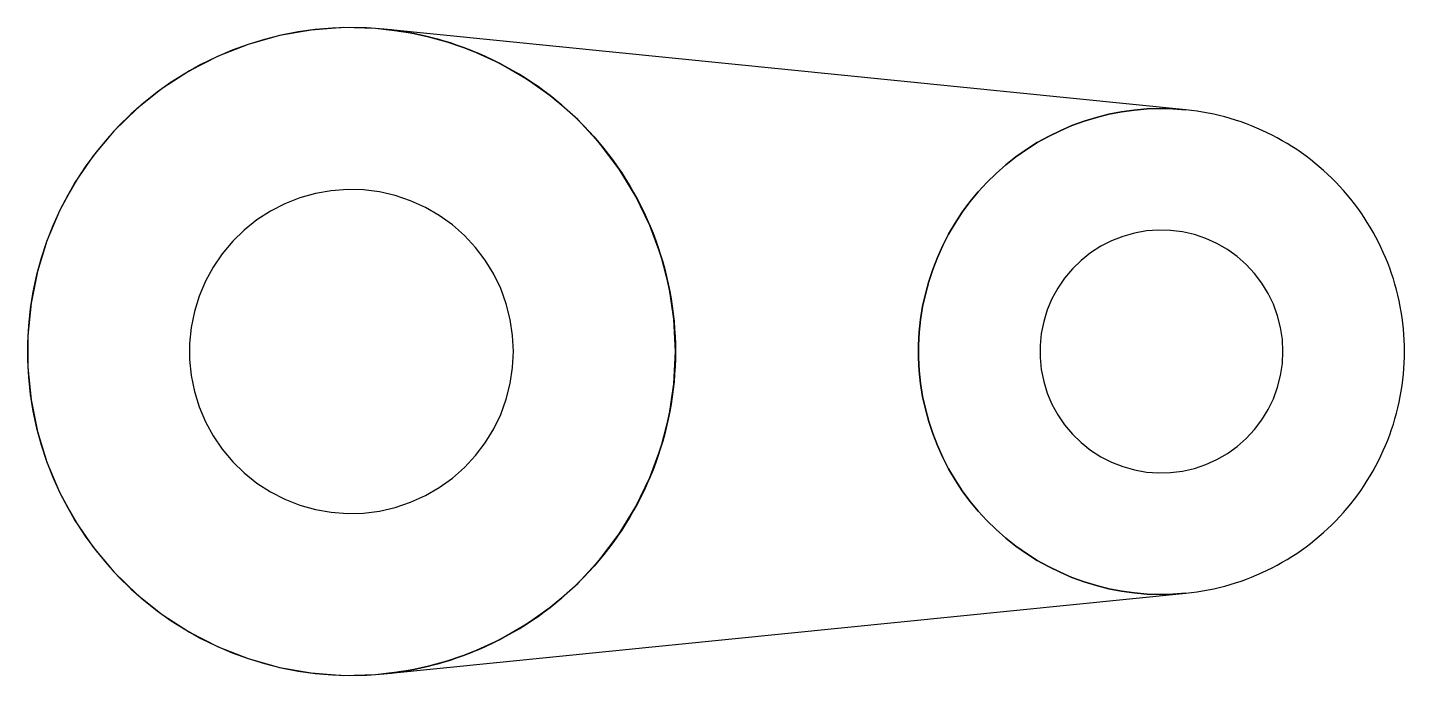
# Model space of a CAD drawing. Extents: x 0 to 2.37, y 0 to 1.45.
# Drawn here: x 0 to 1.417, y 0 to 0.667 of the extents above; entities that cross this region are included whole.
import ezdxf

# ---------------------------------------------------------------- set-up
doc = ezdxf.new("R2010")
doc.units = 0
doc.linetypes.add('HIDDEN', pattern=[9, 6, -3])
doc.layers.add('TOP', color=7, linetype='CONTINUOUS')
doc.layers.add('TOP_HID', color=7, linetype='HIDDEN')

msp = doc.modelspace()

# ---------------------------------------------------------------- linework, layer by layer
at = {"layer": 'TOP'}
for p, q in [((0.324906, 0.666557), (0.291768, 0.664074)), ((0.358126, 0.665729), (0.324906, 0.666557)), ((0.259042, 0.658303), (0.227054, 0.649303)), ((0.291768, 0.664074), (0.259042, 0.658303)), ((0.391099, 0.661597), (0.358126, 0.665729)), ((1.191549, 0.582074), (0.366549, 0.66499)), ((0.366549, 0.66499), (0.374282, 0.664122)), ((0.374282, 0.664122), (0.381992, 0.663073)), ((0.381992, 0.663073), (0.389675, 0.661845)), ((0.389675, 0.661845), (0.397328, 0.660437)), ((0.423496, 0.654202), (0.391099, 0.661597)), ((0.397328, 0.660437), (0.404945, 0.658852)), ((0.404945, 0.658852), (0.412524, 0.657089)), ((0.412524, 0.657089), (0.420059, 0.655149)), ((0.420059, 0.655149), (0.427547, 0.653035)), ((0.454996, 0.643619), (0.423496, 0.654202)), ((0.427547, 0.653035), (0.434984, 0.650746)), ((0.227054, 0.649303), (0.19612, 0.637163)), ((0.434984, 0.650746), (0.442365, 0.648284)), ((0.442365, 0.648284), (0.449687, 0.645651)), ((0.449687, 0.645651), (0.456945, 0.642847)), ((0.485286, 0.629951), (0.454996, 0.643619)), ((0.456945, 0.642847), (0.464136, 0.639875)), ((0.464136, 0.639875), (0.471256, 0.636735)), ((0.19612, 0.637163), (0.166549, 0.622003)), ((0.471256, 0.636735), (0.4783, 0.633431)), ((0.4783, 0.633431), (0.485265, 0.629962)), ((0.485265, 0.629962), (0.492147, 0.626333)), ((0.514065, 0.613336), (0.485286, 0.629951)), ((0.492147, 0.626333), (0.498943, 0.622543)), ((0.166549, 0.622003), (0.138635, 0.603973)), ((0.498943, 0.622543), (0.505649, 0.618596)), ((0.505649, 0.618596), (0.51226, 0.614493)), ((0.51226, 0.614493), (0.518774, 0.610238)), ((0.541046, 0.593938), (0.514065, 0.613336)), ((0.518774, 0.610238), (0.525187, 0.605831)), ((0.138635, 0.603973), (0.112654, 0.583255)), ((0.525187, 0.605831), (0.531495, 0.601276)), ((0.531495, 0.601276), (0.537696, 0.596575)), ((0.537696, 0.596575), (0.543784, 0.591731)), ((0.112654, 0.583255), (0.088865, 0.560052)), ((0.565962, 0.57195), (0.541046, 0.593938)), ((0.543784, 0.591731), (0.549758, 0.586745)), ((0.549758, 0.586745), (0.555614, 0.581622)), ((0.555614, 0.581622), (0.561349, 0.576363)), ((1.12547, 0.579929), (1.138603, 0.581761)), ((1.138603, 0.581761), (1.151815, 0.582893)), ((1.151815, 0.582893), (1.165068, 0.583323)), ((1.165068, 0.583323), (1.178325, 0.58305)), ((1.178325, 0.58305), (1.191549, 0.582074)), ((1.197349, 0.581423), (1.191549, 0.582074)), ((1.203131, 0.580637), (1.197349, 0.581423)), ((0.561349, 0.576363), (0.56696, 0.570972)), ((0.588564, 0.54759), (0.565962, 0.57195)), ((0.56696, 0.570972), (0.572443, 0.565451)), ((1.074458, 0.565748), (1.086911, 0.570304)), ((1.086911, 0.570304), (1.099588, 0.574193)), ((1.099588, 0.574193), (1.112453, 0.577404)), ((1.112453, 0.577404), (1.12547, 0.579929)), ((1.208894, 0.579715), (1.203131, 0.580637)), ((1.214633, 0.57866), (1.208894, 0.579715)), ((1.220346, 0.577471), (1.214633, 0.57866)), ((1.22603, 0.576148), (1.220346, 0.577471)), ((1.231682, 0.574694), (1.22603, 0.576148)), ((1.237298, 0.573108), (1.231682, 0.574694)), ((1.242875, 0.571391), (1.237298, 0.573108)), ((1.248411, 0.569545), (1.242875, 0.571391)), ((1.253903, 0.56757), (1.248411, 0.569545)), ((1.259346, 0.565467), (1.253903, 0.56757)), ((0.088865, 0.560052), (0.067505, 0.534596)), ((0.572443, 0.565451), (0.577796, 0.559804)), ((0.577796, 0.559804), (0.583016, 0.554034)), ((0.583016, 0.554034), (0.588099, 0.548143)), ((1.03879, 0.548217), (1.050364, 0.554689)), ((1.050364, 0.554689), (1.062264, 0.560538)), ((1.062264, 0.560538), (1.074458, 0.565748)), ((1.264739, 0.563238), (1.259346, 0.565467)), ((1.270079, 0.560883), (1.264739, 0.563238)), ((1.275362, 0.558405), (1.270079, 0.560883)), ((1.280586, 0.555804), (1.275362, 0.558405)), ((1.285748, 0.553081), (1.280586, 0.555804)), ((1.290845, 0.550239), (1.285748, 0.553081)), ((0.588099, 0.548143), (0.593044, 0.542135)), ((0.608629, 0.521101), (0.588564, 0.54759)), ((0.593044, 0.542135), (0.597847, 0.536014)), ((1.016753, 0.53348), (1.027576, 0.541141)), ((1.027576, 0.541141), (1.03879, 0.548217)), ((1.295874, 0.547279), (1.290845, 0.550239)), ((1.300833, 0.544202), (1.295874, 0.547279)), ((1.305718, 0.54101), (1.300833, 0.544202)), ((1.310528, 0.537705), (1.305718, 0.54101)), ((0.067505, 0.534596), (0.048786, 0.507139)), ((0.597847, 0.536014), (0.602506, 0.529782)), ((0.602506, 0.529782), (0.607018, 0.523443)), ((0.9964, 0.516492), (1.006351, 0.525256)), ((1.006351, 0.525256), (1.016753, 0.53348)), ((1.315259, 0.534289), (1.310528, 0.537705)), ((1.319909, 0.530763), (1.315259, 0.534289)), ((1.324476, 0.52713), (1.319909, 0.530763)), ((1.328956, 0.523391), (1.324476, 0.52713)), ((0.607018, 0.523443), (0.611381, 0.517)), ((0.625957, 0.492745), (0.608629, 0.521101)), ((0.611381, 0.517), (0.615592, 0.510457)), ((0.615592, 0.510457), (0.61965, 0.503818)), ((0.986928, 0.507213), (0.9964, 0.516492)), ((1.333348, 0.519548), (1.328956, 0.523391)), ((1.337649, 0.515604), (1.333348, 0.519548)), ((1.341857, 0.511561), (1.337649, 0.515604)), ((1.34597, 0.50742), (1.341857, 0.511561)), ((0.048786, 0.507139), (0.032893, 0.477955)), ((0.296129, 0.495815), (0.280135, 0.491315)), ((0.312492, 0.498701), (0.296129, 0.495815)), ((0.329061, 0.499942), (0.312492, 0.498701)), ((0.345671, 0.499528), (0.329061, 0.499942)), ((0.362157, 0.497462), (0.345671, 0.499528)), ((0.378356, 0.493765), (0.362157, 0.497462)), ((0.61965, 0.503818), (0.623551, 0.497086)), ((0.623551, 0.497086), (0.627294, 0.490264)), ((0.969525, 0.487214), (0.977961, 0.497445)), ((0.977961, 0.497445), (0.986928, 0.507213)), ((1.349984, 0.503185), (1.34597, 0.50742)), ((1.353899, 0.498857), (1.349984, 0.503185)), ((1.357712, 0.494439), (1.353899, 0.498857)), ((0.264668, 0.485245), (0.249883, 0.477665)), ((0.280135, 0.491315), (0.264668, 0.485245)), ((0.394106, 0.488473), (0.378356, 0.493765)), ((0.409251, 0.481639), (0.394106, 0.488473)), ((0.42364, 0.473332), (0.409251, 0.481639)), ((0.640375, 0.462806), (0.625957, 0.492745)), ((0.627294, 0.490264), (0.630877, 0.483358)), ((0.630877, 0.483358), (0.634298, 0.476369)), ((0.961642, 0.476551), (0.969525, 0.487214)), ((1.36142, 0.489933), (1.357712, 0.494439)), ((1.365022, 0.485342), (1.36142, 0.489933)), ((1.368517, 0.480668), (1.365022, 0.485342)), ((0.032893, 0.477955), (0.019985, 0.447334)), ((0.235925, 0.46865), (0.222935, 0.458291)), ((0.249883, 0.477665), (0.235925, 0.46865)), ((0.437131, 0.463633), (0.42364, 0.473332)), ((0.634298, 0.476369), (0.637555, 0.469302)), ((0.637555, 0.469302), (0.640646, 0.462162)), ((0.954337, 0.465485), (0.961642, 0.476551)), ((1.371901, 0.475914), (1.368517, 0.480668)), ((1.375173, 0.471082), (1.371901, 0.475914)), ((1.378331, 0.466175), (1.375173, 0.471082)), ((0.222935, 0.458291), (0.211041, 0.44669)), ((0.449589, 0.452639), (0.437131, 0.463633)), ((0.65174, 0.431579), (0.640375, 0.462806)), ((0.640646, 0.462162), (0.643569, 0.454951)), ((0.643569, 0.454951), (0.646323, 0.447674)), ((0.941535, 0.44227), (0.947628, 0.454048)), ((0.947628, 0.454048), (0.954337, 0.465485)), ((1.138734, 0.455193), (1.126739, 0.451818)), ((1.151006, 0.457357), (1.138734, 0.455193)), ((1.163433, 0.458289), (1.151006, 0.457357)), ((1.175891, 0.457978), (1.163433, 0.458289)), ((1.188255, 0.456428), (1.175891, 0.457978)), ((1.200404, 0.453656), (1.188255, 0.456428)), ((1.212217, 0.449687), (1.200404, 0.453656)), ((1.381374, 0.461195), (1.378331, 0.466175)), ((1.384301, 0.456146), (1.381374, 0.461195)), ((1.387108, 0.45103), (1.384301, 0.456146)), ((0.019985, 0.447334), (0.01019, 0.41558)), ((0.211041, 0.44669), (0.200361, 0.433962)), ((0.46089, 0.440459), (0.449589, 0.452639)), ((0.470923, 0.427214), (0.46089, 0.440459)), ((0.646323, 0.447674), (0.648907, 0.440334)), ((0.648907, 0.440334), (0.651319, 0.432936)), ((0.936075, 0.430186), (0.941535, 0.44227)), ((1.104049, 0.441581), (1.093581, 0.43482)), ((1.115139, 0.447266), (1.104049, 0.441581)), ((1.126739, 0.451818), (1.115139, 0.447266)), ((1.223576, 0.444561), (1.212217, 0.449687)), ((1.234368, 0.438331), (1.223576, 0.444561)), ((1.389795, 0.44585), (1.387108, 0.45103)), ((1.392361, 0.440609), (1.389795, 0.44585)), ((1.394803, 0.435309), (1.392361, 0.440609)), ((0.200361, 0.433962), (0.191001, 0.420233)), ((0.479586, 0.413036), (0.470923, 0.427214)), ((0.651319, 0.432936), (0.653557, 0.425484)), ((0.65994, 0.399376), (0.65174, 0.431579)), ((0.653557, 0.425484), (0.655621, 0.417982)), ((0.931264, 0.41783), (0.936075, 0.430186)), ((1.083839, 0.42705), (1.074918, 0.418349)), ((1.093581, 0.43482), (1.083839, 0.42705)), ((1.244486, 0.431056), (1.234368, 0.438331)), ((1.253829, 0.422811), (1.244486, 0.431056)), ((1.397122, 0.429953), (1.394803, 0.435309)), ((1.399314, 0.424545), (1.397122, 0.429953)), ((0.01019, 0.41558), (0.003606, 0.383008)), ((0.191001, 0.420233), (0.183055, 0.405641)), ((0.486795, 0.398067), (0.479586, 0.413036)), ((0.655621, 0.417982), (0.657509, 0.410434)), ((0.927114, 0.405236), (0.931264, 0.41783)), ((1.074918, 0.418349), (1.066908, 0.408803)), ((1.262305, 0.413676), (1.253829, 0.422811)), ((1.269829, 0.403742), (1.262305, 0.413676)), ((1.40138, 0.419087), (1.399314, 0.424545)), ((1.403318, 0.413583), (1.40138, 0.419087)), ((1.405126, 0.408034), (1.403318, 0.413583)), ((0.183055, 0.405641), (0.176601, 0.390331)), ((0.492478, 0.382453), (0.486795, 0.398067)), ((0.657509, 0.410434), (0.65922, 0.402843)), ((0.65922, 0.402843), (0.660754, 0.395215)), ((0.664893, 0.366517), (0.65994, 0.399376)), ((0.923638, 0.39244), (0.927114, 0.405236)), ((1.059888, 0.398507), (1.053928, 0.387563)), ((1.066908, 0.408803), (1.059888, 0.398507)), ((1.276327, 0.393109), (1.269829, 0.403742)), ((1.406805, 0.402445), (1.405126, 0.408034)), ((1.408353, 0.396818), (1.406805, 0.402445)), ((1.409769, 0.391157), (1.408353, 0.396818)), ((0.003606, 0.383008), (0.000297, 0.349943)), ((0.176601, 0.390331), (0.171703, 0.374454)), ((0.660754, 0.395215), (0.662109, 0.387553)), ((0.662109, 0.387553), (0.663285, 0.379862)), ((0.920846, 0.379477), (0.923638, 0.39244)), ((1.053928, 0.387563), (1.049088, 0.37608)), ((1.281734, 0.381882), (1.276327, 0.393109)), ((1.411052, 0.385464), (1.409769, 0.391157)), ((1.412203, 0.379743), (1.411052, 0.385464)), ((0.171703, 0.374454), (0.168411, 0.358168)), ((0.496578, 0.366352), (0.492478, 0.382453)), ((0.663285, 0.379862), (0.664282, 0.372145)), ((0.664282, 0.372145), (0.665097, 0.364407)), ((0.918745, 0.366384), (0.920846, 0.379477)), ((1.049088, 0.37608), (1.045415, 0.364172)), ((1.285996, 0.370172), (1.281734, 0.381882)), ((1.289071, 0.358096), (1.285996, 0.370172)), ((1.413219, 0.373997), (1.412203, 0.379743)), ((1.414101, 0.368228), (1.413219, 0.373997)), ((0.168411, 0.358168), (0.166757, 0.341635)), ((0.499055, 0.349922), (0.496578, 0.366352)), ((0.666549, 0.333327), (0.664893, 0.366517)), ((0.665097, 0.364407), (0.665732, 0.356652)), ((0.665732, 0.356652), (0.666186, 0.348884)), ((0.91734, 0.353199), (0.918745, 0.366384)), ((1.045415, 0.364172), (1.042946, 0.351958)), ((1.290928, 0.345773), (1.289071, 0.358096)), ((1.414849, 0.36244), (1.414101, 0.368228)), ((1.41546, 0.356637), (1.414849, 0.36244)), ((1.415937, 0.350821), (1.41546, 0.356637)), ((0.000297, 0.349943), (0.000297, 0.316712)), ((0.166757, 0.341635), (0.166757, 0.32502)), ((0.499883, 0.333327), (0.499055, 0.349922)), ((0.666186, 0.348884), (0.666459, 0.341108)), ((0.666459, 0.341108), (0.666549, 0.333327)), ((0.916637, 0.339958), (0.91734, 0.353199)), ((1.042946, 0.351958), (1.041705, 0.339558)), ((1.291549, 0.333327), (1.290928, 0.345773)), ((1.416277, 0.344995), (1.415937, 0.350821)), ((1.416481, 0.339163), (1.416277, 0.344995)), ((0.499055, 0.316733), (0.499883, 0.333327)), ((0.664893, 0.300138), (0.666549, 0.333327)), ((0.666549, 0.333327), (0.666459, 0.325547)), ((0.916637, 0.326697), (0.916637, 0.339958)), ((0.91734, 0.313456), (0.916637, 0.326697)), ((1.041705, 0.339558), (1.041705, 0.327097)), ((1.041705, 0.327097), (1.042946, 0.314697)), ((1.290928, 0.320882), (1.291549, 0.333327)), ((1.416277, 0.32166), (1.416481, 0.327492)), ((1.416549, 0.333327), (1.416481, 0.339163)), ((1.416481, 0.327492), (1.416549, 0.333327)), ((0.000297, 0.316712), (0.003606, 0.283647)), ((0.166757, 0.32502), (0.168411, 0.308487)), ((0.496578, 0.300303), (0.499055, 0.316733)), ((0.666186, 0.317771), (0.665732, 0.310003)), ((0.666459, 0.325547), (0.666186, 0.317771)), ((0.918745, 0.300271), (0.91734, 0.313456)), ((1.042946, 0.314697), (1.045415, 0.302483)), ((1.289071, 0.308559), (1.290928, 0.320882)), ((1.41546, 0.310018), (1.415937, 0.315834)), ((1.415937, 0.315834), (1.416277, 0.32166)), ((0.168411, 0.308487), (0.171703, 0.292201)), ((0.492478, 0.284202), (0.496578, 0.300303)), ((0.65994, 0.267279), (0.664893, 0.300138)), ((0.665097, 0.302248), (0.664282, 0.29451)), ((0.665732, 0.310003), (0.665097, 0.302248)), ((0.920846, 0.287178), (0.918745, 0.300271)), ((1.045415, 0.302483), (1.049088, 0.290575)), ((1.285996, 0.296483), (1.289071, 0.308559)), ((1.413219, 0.292658), (1.414101, 0.298427)), ((1.414101, 0.298427), (1.414849, 0.304215)), ((1.414849, 0.304215), (1.41546, 0.310018)), ((0.003606, 0.283647), (0.01019, 0.251075)), ((0.171703, 0.292201), (0.176601, 0.276324)), ((0.486795, 0.268588), (0.492478, 0.284202)), ((0.663285, 0.286793), (0.662109, 0.279102)), ((0.664282, 0.29451), (0.663285, 0.286793)), ((0.923638, 0.274215), (0.920846, 0.287178)), ((1.049088, 0.290575), (1.053928, 0.279092)), ((1.276327, 0.273546), (1.281734, 0.284773)), ((1.281734, 0.284773), (1.285996, 0.296483)), ((1.411052, 0.281191), (1.412203, 0.286912)), ((1.412203, 0.286912), (1.413219, 0.292658)), ((0.176601, 0.276324), (0.183055, 0.261014)), ((0.660754, 0.27144), (0.65922, 0.263812)), ((0.662109, 0.279102), (0.660754, 0.27144)), ((0.927114, 0.261419), (0.923638, 0.274215)), ((1.053928, 0.279092), (1.059888, 0.268148)), ((1.269829, 0.262912), (1.276327, 0.273546)), ((1.406805, 0.26421), (1.408353, 0.269836)), ((1.408353, 0.269836), (1.409769, 0.275498)), ((1.409769, 0.275498), (1.411052, 0.281191)), ((0.183055, 0.261014), (0.191001, 0.246422)), ((0.479586, 0.253618), (0.486795, 0.268588)), ((0.65174, 0.235076), (0.65994, 0.267279)), ((0.657509, 0.256221), (0.655621, 0.248673)), ((0.65922, 0.263812), (0.657509, 0.256221)), ((0.931264, 0.248825), (0.927114, 0.261419)), ((1.059888, 0.268148), (1.066908, 0.257852)), ((1.066908, 0.257852), (1.074918, 0.248306)), ((1.262305, 0.252979), (1.269829, 0.262912)), ((1.403318, 0.253072), (1.405126, 0.258621)), ((1.405126, 0.258621), (1.406805, 0.26421)), ((0.01019, 0.251075), (0.019985, 0.219321)), ((0.191001, 0.246422), (0.200361, 0.232693)), ((0.470923, 0.239441), (0.479586, 0.253618)), ((0.653557, 0.241171), (0.651319, 0.233719)), ((0.655621, 0.248673), (0.653557, 0.241171)), ((0.936075, 0.236469), (0.931264, 0.248825)), ((1.074918, 0.248306), (1.083839, 0.239605)), ((1.244486, 0.235599), (1.253829, 0.243844)), ((1.253829, 0.243844), (1.262305, 0.252979)), ((1.397122, 0.236702), (1.399314, 0.24211)), ((1.399314, 0.24211), (1.40138, 0.247568)), ((1.40138, 0.247568), (1.403318, 0.253072)), ((0.200361, 0.232693), (0.211041, 0.219965)), ((0.46089, 0.226196), (0.470923, 0.239441)), ((0.640375, 0.203849), (0.65174, 0.235076)), ((0.651319, 0.233719), (0.648907, 0.226321)), ((0.941535, 0.224385), (0.936075, 0.236469)), ((1.083839, 0.239605), (1.093581, 0.231835)), ((1.093581, 0.231835), (1.104049, 0.225074)), ((1.223576, 0.222094), (1.234368, 0.228324)), ((1.234368, 0.228324), (1.244486, 0.235599)), ((1.392361, 0.226046), (1.394803, 0.231346)), ((1.394803, 0.231346), (1.397122, 0.236702)), ((0.019985, 0.219321), (0.032893, 0.1887)), ((0.211041, 0.219965), (0.222935, 0.208364)), ((0.437131, 0.203022), (0.449589, 0.214016)), ((0.449589, 0.214016), (0.46089, 0.226196)), ((0.646323, 0.218981), (0.643569, 0.211704)), ((0.648907, 0.226321), (0.646323, 0.218981)), ((0.947628, 0.212607), (0.941535, 0.224385)), ((0.954337, 0.20117), (0.947628, 0.212607)), ((1.104049, 0.225074), (1.115139, 0.219389)), ((1.115139, 0.219389), (1.126739, 0.214837)), ((1.126739, 0.214837), (1.138734, 0.211461)), ((1.188255, 0.210227), (1.200404, 0.212999)), ((1.200404, 0.212999), (1.212217, 0.216968)), ((1.212217, 0.216968), (1.223576, 0.222094)), ((1.384301, 0.210509), (1.387108, 0.215625)), ((1.387108, 0.215625), (1.389795, 0.220805)), ((1.389795, 0.220805), (1.392361, 0.226046)), ((0.222935, 0.208364), (0.235925, 0.198004)), ((0.42364, 0.193323), (0.437131, 0.203022)), ((0.625957, 0.173909), (0.640375, 0.203849)), ((0.640646, 0.204493), (0.637555, 0.197353)), ((0.643569, 0.211704), (0.640646, 0.204493)), ((0.961642, 0.190104), (0.954337, 0.20117)), ((1.138734, 0.211461), (1.151006, 0.209298)), ((1.151006, 0.209298), (1.163433, 0.208366)), ((1.163433, 0.208366), (1.175891, 0.208677)), ((1.175891, 0.208677), (1.188255, 0.210227)), ((1.375173, 0.195573), (1.378331, 0.20048)), ((1.378331, 0.20048), (1.381374, 0.20546)), ((1.381374, 0.20546), (1.384301, 0.210509)), ((0.032893, 0.1887), (0.048786, 0.159516)), ((0.235925, 0.198004), (0.249883, 0.18899)), ((0.249883, 0.18899), (0.264668, 0.18141)), ((0.394106, 0.178182), (0.409251, 0.185016)), ((0.409251, 0.185016), (0.42364, 0.193323)), ((0.634298, 0.190286), (0.630877, 0.183297)), ((0.637555, 0.197353), (0.634298, 0.190286)), ((0.969525, 0.179441), (0.961642, 0.190104)), ((1.365022, 0.181313), (1.368517, 0.185987)), ((1.368517, 0.185987), (1.371901, 0.190741)), ((1.371901, 0.190741), (1.375173, 0.195573)), ((0.264668, 0.18141), (0.280135, 0.17534)), ((0.280135, 0.17534), (0.296129, 0.170839)), ((0.296129, 0.170839), (0.312492, 0.167954)), ((0.362157, 0.169193), (0.378356, 0.17289)), ((0.378356, 0.17289), (0.394106, 0.178182)), ((0.608629, 0.145554), (0.625957, 0.173909)), ((0.627294, 0.176391), (0.623551, 0.169569)), ((0.630877, 0.183297), (0.627294, 0.176391)), ((0.977961, 0.16921), (0.969525, 0.179441)), ((1.353899, 0.167798), (1.357712, 0.172216)), ((1.357712, 0.172216), (1.36142, 0.176722)), ((1.36142, 0.176722), (1.365022, 0.181313)), ((0.048786, 0.159516), (0.067505, 0.132059)), ((0.312492, 0.167954), (0.329061, 0.166713)), ((0.329061, 0.166713), (0.345671, 0.167127)), ((0.345671, 0.167127), (0.362157, 0.169193)), ((0.615592, 0.156198), (0.611381, 0.149655)), ((0.61965, 0.162837), (0.615592, 0.156198)), ((0.623551, 0.169569), (0.61965, 0.162837)), ((0.986928, 0.159442), (0.977961, 0.16921)), ((0.9964, 0.150163), (0.986928, 0.159442)), ((1.341857, 0.155094), (1.34597, 0.159235)), ((1.34597, 0.159235), (1.349984, 0.16347)), ((1.349984, 0.16347), (1.353899, 0.167798)), ((0.588564, 0.119065), (0.608629, 0.145554)), ((0.607018, 0.143212), (0.602506, 0.136873)), ((0.611381, 0.149655), (0.607018, 0.143212)), ((1.006351, 0.141399), (0.9964, 0.150163)), ((1.324476, 0.139525), (1.328956, 0.143264)), ((1.328956, 0.143264), (1.333348, 0.147107)), ((1.333348, 0.147107), (1.337649, 0.151051)), ((1.337649, 0.151051), (1.341857, 0.155094)), ((0.067505, 0.132059), (0.088865, 0.106603)), ((0.597847, 0.130641), (0.593044, 0.12452)), ((0.602506, 0.136873), (0.597847, 0.130641)), ((1.016753, 0.133175), (1.006351, 0.141399)), ((1.027576, 0.125514), (1.016753, 0.133175)), ((1.305718, 0.125645), (1.310528, 0.12895)), ((1.310528, 0.12895), (1.315259, 0.132366)), ((1.315259, 0.132366), (1.319909, 0.135892)), ((1.319909, 0.135892), (1.324476, 0.139525)), ((0.565962, 0.094705), (0.588564, 0.119065)), ((0.588099, 0.118512), (0.583016, 0.112621)), ((0.593044, 0.12452), (0.588099, 0.118512)), ((1.03879, 0.118438), (1.027576, 0.125514)), ((1.050364, 0.111966), (1.03879, 0.118438)), ((1.280586, 0.110851), (1.285748, 0.113574)), ((1.285748, 0.113574), (1.290845, 0.116416)), ((1.290845, 0.116416), (1.295874, 0.119376)), ((1.295874, 0.119376), (1.300833, 0.122453)), ((1.300833, 0.122453), (1.305718, 0.125645)), ((0.088865, 0.106603), (0.112654, 0.0834)), ((0.572443, 0.101204), (0.56696, 0.095683)), ((0.577796, 0.106851), (0.572443, 0.101204)), ((0.583016, 0.112621), (0.577796, 0.106851)), ((1.062264, 0.106117), (1.050364, 0.111966)), ((1.074458, 0.100907), (1.062264, 0.106117)), ((1.086911, 0.096351), (1.074458, 0.100907)), ((1.253903, 0.099085), (1.259346, 0.101188)), ((1.259346, 0.101188), (1.264739, 0.103417)), ((1.264739, 0.103417), (1.270079, 0.105772)), ((1.270079, 0.105772), (1.275362, 0.10825)), ((1.275362, 0.10825), (1.280586, 0.110851)), ((0.541046, 0.072717), (0.565962, 0.094705)), ((0.555614, 0.085033), (0.549758, 0.07991)), ((0.561349, 0.090292), (0.555614, 0.085033)), ((0.56696, 0.095683), (0.561349, 0.090292)), ((1.099588, 0.092462), (1.086911, 0.096351)), ((1.112453, 0.089251), (1.099588, 0.092462)), ((1.12547, 0.086726), (1.112453, 0.089251)), ((1.138603, 0.084894), (1.12547, 0.086726)), ((1.191549, 0.084581), (1.197349, 0.085232)), ((1.197349, 0.085232), (1.203131, 0.086018)), ((1.203131, 0.086018), (1.208894, 0.08694)), ((1.208894, 0.08694), (1.214633, 0.087995)), ((1.214633, 0.087995), (1.220346, 0.089184)), ((1.220346, 0.089184), (1.22603, 0.090507)), ((1.22603, 0.090507), (1.231682, 0.091961)), ((1.231682, 0.091961), (1.237298, 0.093547)), ((1.237298, 0.093547), (1.242875, 0.095264)), ((1.242875, 0.095264), (1.248411, 0.09711)), ((1.248411, 0.09711), (1.253903, 0.099085)), ((0.112654, 0.0834), (0.138635, 0.062681)), ((0.366549, 0.001665), (1.191549, 0.084581)), ((0.514065, 0.053319), (0.541046, 0.072717)), ((0.543784, 0.074924), (0.537696, 0.07008)), ((0.549758, 0.07991), (0.543784, 0.074924)), ((1.151815, 0.083762), (1.138603, 0.084894)), ((1.165068, 0.083332), (1.151815, 0.083762)), ((1.178325, 0.083605), (1.165068, 0.083332)), ((1.191549, 0.084581), (1.178325, 0.083605)), ((0.138635, 0.062681), (0.166549, 0.044652)), ((0.525187, 0.060824), (0.518774, 0.056417)), ((0.531495, 0.065379), (0.525187, 0.060824)), ((0.537696, 0.07008), (0.531495, 0.065379)), ((0.166549, 0.044652), (0.19612, 0.029492)), ((0.485286, 0.036704), (0.514065, 0.053319)), ((0.498943, 0.044112), (0.492147, 0.040322)), ((0.505649, 0.048059), (0.498943, 0.044112)), ((0.51226, 0.052161), (0.505649, 0.048059)), ((0.518774, 0.056417), (0.51226, 0.052161)), ((0.19612, 0.029492), (0.227054, 0.017352)), ((0.454996, 0.023036), (0.485286, 0.036704)), ((0.471256, 0.02992), (0.464136, 0.02678)), ((0.4783, 0.033224), (0.471256, 0.02992)), ((0.485265, 0.036693), (0.4783, 0.033224)), ((0.492147, 0.040322), (0.485265, 0.036693)), ((0.227054, 0.017352), (0.259042, 0.008352)), ((0.423496, 0.012453), (0.454996, 0.023036)), ((0.434984, 0.015909), (0.427547, 0.01362)), ((0.442365, 0.018371), (0.434984, 0.015909)), ((0.449687, 0.021004), (0.442365, 0.018371)), ((0.456945, 0.023808), (0.449687, 0.021004)), ((0.464136, 0.02678), (0.456945, 0.023808)), ((0.259042, 0.008352), (0.291768, 0.002581)), ((0.291768, 0.002581), (0.324906, 0.000098)), ((0.324906, 0.000098), (0.358126, 0.000926)), ((0.358126, 0.000926), (0.391099, 0.005058)), ((0.374282, 0.002533), (0.366549, 0.001665)), ((0.381992, 0.003582), (0.374282, 0.002533)), ((0.389675, 0.00481), (0.381992, 0.003582)), ((0.397328, 0.006218), (0.389675, 0.00481)), ((0.391099, 0.005058), (0.423496, 0.012453)), ((0.404945, 0.007803), (0.397328, 0.006218)), ((0.412524, 0.009566), (0.404945, 0.007803)), ((0.420059, 0.011506), (0.412524, 0.009566)), ((0.427547, 0.01362), (0.420059, 0.011506))]:
    msp.add_line(p, q, dxfattribs=at)
at = {"layer": 'TOP_HID', "linetype": 'HIDDEN'}
for p, q in [((0.31357, 0.666081), (0.295955, 0.664572)), ((0.331241, 0.666655), (0.31357, 0.666081)), ((0.348917, 0.666291), (0.331241, 0.666655)), ((0.366549, 0.66499), (0.348917, 0.666291)), ((0.243934, 0.654481), (0.227031, 0.649296)), ((0.261087, 0.658763), (0.243934, 0.654481)), ((0.278444, 0.66213), (0.261087, 0.658763)), ((0.295955, 0.664572), (0.278444, 0.66213)), ((1.191549, 0.582074), (0.366549, 0.66499)), ((0.374282, 0.664122), (0.366549, 0.66499)), ((0.381992, 0.663073), (0.374282, 0.664122)), ((0.389675, 0.661845), (0.381992, 0.663073)), ((0.397328, 0.660437), (0.389675, 0.661845)), ((0.404945, 0.658852), (0.397328, 0.660437)), ((0.412524, 0.657089), (0.404945, 0.658852)), ((0.420059, 0.655149), (0.412524, 0.657089)), ((0.427547, 0.653035), (0.420059, 0.655149)), ((0.434984, 0.650746), (0.427547, 0.653035)), ((0.210427, 0.643221), (0.194169, 0.636275)), ((0.227031, 0.649296), (0.210427, 0.643221)), ((0.442365, 0.648284), (0.434984, 0.650746)), ((0.449687, 0.64565), (0.442365, 0.648284)), ((0.456945, 0.642847), (0.449687, 0.64565)), ((0.464136, 0.639875), (0.456945, 0.642847)), ((0.471256, 0.636735), (0.464136, 0.639875)), ((0.178302, 0.628476), (0.162871, 0.619847)), ((0.194169, 0.636275), (0.178302, 0.628476)), ((0.4783, 0.633431), (0.471256, 0.636735)), ((0.485265, 0.629962), (0.4783, 0.633431)), ((0.492147, 0.626333), (0.485265, 0.629962)), ((0.498943, 0.622543), (0.492147, 0.626333)), ((0.147918, 0.610412), (0.133488, 0.600198)), ((0.162871, 0.619847), (0.147918, 0.610412)), ((0.505649, 0.618596), (0.498943, 0.622543)), ((0.51226, 0.614493), (0.505649, 0.618596)), ((0.518774, 0.610238), (0.51226, 0.614493)), ((0.525187, 0.605831), (0.518774, 0.610238)), ((0.133488, 0.600198), (0.119619, 0.589232)), ((0.531495, 0.601276), (0.525187, 0.605831)), ((0.537696, 0.596575), (0.531495, 0.601276)), ((0.543784, 0.591731), (0.537696, 0.596575)), ((0.119619, 0.589232), (0.106351, 0.577547)), ((0.549758, 0.586745), (0.543784, 0.591731)), ((0.555614, 0.581622), (0.549758, 0.586745)), ((0.561349, 0.576363), (0.555614, 0.581622)), ((1.138603, 0.581761), (1.12547, 0.579929)), ((1.12547, 0.579929), (1.138603, 0.581761)), ((1.151815, 0.582893), (1.138603, 0.581761)), ((1.138603, 0.581761), (1.151815, 0.582893)), ((1.165068, 0.583323), (1.151815, 0.582893)), ((1.151815, 0.582893), (1.165068, 0.583323)), ((1.178325, 0.58305), (1.165068, 0.583323)), ((1.165068, 0.583323), (1.178325, 0.58305)), ((1.191549, 0.582074), (1.178325, 0.58305)), ((1.178325, 0.58305), (1.191549, 0.582074)), ((1.197349, 0.581423), (1.191549, 0.582074)), ((1.203131, 0.580637), (1.197349, 0.581423)), ((0.106351, 0.577547), (0.093721, 0.565175)), ((0.56696, 0.570972), (0.561349, 0.576363)), ((0.572443, 0.565451), (0.56696, 0.570972)), ((1.086911, 0.570304), (1.074458, 0.565748)), ((1.074458, 0.565748), (1.086911, 0.570304)), ((1.099588, 0.574193), (1.086911, 0.570304)), ((1.086911, 0.570304), (1.099588, 0.574193)), ((1.112453, 0.577404), (1.099588, 0.574193)), ((1.099588, 0.574193), (1.112453, 0.577404)), ((1.12547, 0.579929), (1.112453, 0.577404)), ((1.112453, 0.577404), (1.12547, 0.579929)), ((1.208894, 0.579715), (1.203131, 0.580637)), ((1.214633, 0.57866), (1.208894, 0.579715)), ((1.220346, 0.577471), (1.214633, 0.57866)), ((1.22603, 0.576148), (1.220346, 0.577471)), ((1.231682, 0.574694), (1.22603, 0.576148)), ((1.237298, 0.573108), (1.231682, 0.574694)), ((1.242875, 0.571391), (1.237298, 0.573108)), ((1.248411, 0.569545), (1.242875, 0.571391)), ((1.253903, 0.56757), (1.248411, 0.569545)), ((1.259346, 0.565467), (1.253903, 0.56757)), ((0.093721, 0.565175), (0.081765, 0.55215)), ((0.577796, 0.559804), (0.572443, 0.565451)), ((0.583016, 0.554034), (0.577796, 0.559804)), ((0.588099, 0.548143), (0.583016, 0.554034)), ((1.050364, 0.554689), (1.03879, 0.548217)), ((1.03879, 0.548217), (1.050364, 0.554689)), ((1.062264, 0.560538), (1.050364, 0.554689)), ((1.050364, 0.554689), (1.062264, 0.560538)), ((1.074458, 0.565748), (1.062264, 0.560538)), ((1.062264, 0.560538), (1.074458, 0.565748)), ((1.264739, 0.563238), (1.259346, 0.565467)), ((1.270079, 0.560883), (1.264739, 0.563238)), ((1.275362, 0.558405), (1.270079, 0.560883)), ((1.280586, 0.555804), (1.275362, 0.558405)), ((1.285748, 0.553081), (1.280586, 0.555804)), ((1.290845, 0.550239), (1.285748, 0.553081)), ((0.070516, 0.53851), (0.060007, 0.524293)), ((0.081765, 0.55215), (0.070516, 0.53851)), ((0.593044, 0.542135), (0.588099, 0.548143)), ((0.597847, 0.536014), (0.593044, 0.542135)), ((1.027576, 0.541141), (1.016753, 0.53348)), ((1.016753, 0.53348), (1.027576, 0.541141)), ((1.03879, 0.548217), (1.027576, 0.541141)), ((1.027576, 0.541141), (1.03879, 0.548217)), ((1.295874, 0.547279), (1.290845, 0.550239)), ((1.300833, 0.544202), (1.295874, 0.547279)), ((1.305718, 0.54101), (1.300833, 0.544202)), ((1.310528, 0.537705), (1.305718, 0.54101)), ((0.060007, 0.524293), (0.050266, 0.509538)), ((0.602506, 0.529782), (0.597847, 0.536014)), ((0.607018, 0.523443), (0.602506, 0.529782)), ((1.006351, 0.525256), (0.9964, 0.516492)), ((0.9964, 0.516492), (1.006351, 0.525256)), ((1.016753, 0.53348), (1.006351, 0.525256)), ((1.006351, 0.525256), (1.016753, 0.53348)), ((1.315259, 0.534289), (1.310528, 0.537705)), ((1.319909, 0.530763), (1.315259, 0.534289)), ((1.324476, 0.52713), (1.319909, 0.530763)), ((1.328956, 0.523391), (1.324476, 0.52713)), ((0.611381, 0.517), (0.607018, 0.523443)), ((0.615592, 0.510457), (0.611381, 0.517)), ((0.61965, 0.503818), (0.615592, 0.510457)), ((0.9964, 0.516492), (0.986928, 0.507213)), ((0.986928, 0.507213), (0.9964, 0.516492)), ((1.333348, 0.519548), (1.328956, 0.523391)), ((1.337649, 0.515604), (1.333348, 0.519548)), ((1.341857, 0.511561), (1.337649, 0.515604)), ((1.34597, 0.50742), (1.341857, 0.511561)), ((0.050266, 0.509538), (0.041321, 0.494288)), ((0.296129, 0.495815), (0.280135, 0.491315)), ((0.312492, 0.498701), (0.296129, 0.495815)), ((0.329061, 0.499942), (0.312492, 0.498701)), ((0.345671, 0.499528), (0.329061, 0.499942)), ((0.362157, 0.497462), (0.345671, 0.499528)), ((0.378356, 0.493765), (0.362157, 0.497462)), ((0.623551, 0.497086), (0.61965, 0.503818)), ((0.627294, 0.490264), (0.623551, 0.497086)), ((0.977961, 0.497445), (0.969525, 0.487214)), ((0.969525, 0.487214), (0.977961, 0.497445)), ((0.986928, 0.507213), (0.977961, 0.497445)), ((0.977961, 0.497445), (0.986928, 0.507213)), ((1.349984, 0.503185), (1.34597, 0.50742)), ((1.353899, 0.498857), (1.349984, 0.503185)), ((1.357712, 0.494439), (1.353899, 0.498857)), ((0.041321, 0.494288), (0.033197, 0.478585)), ((0.264668, 0.485245), (0.249883, 0.477665)), ((0.280135, 0.491315), (0.264668, 0.485245)), ((0.394106, 0.488473), (0.378356, 0.493765)), ((0.409251, 0.481639), (0.394106, 0.488473)), ((0.42364, 0.473332), (0.409251, 0.481639)), ((0.630877, 0.483358), (0.627294, 0.490264)), ((0.634298, 0.476369), (0.630877, 0.483358)), ((0.969525, 0.487214), (0.961642, 0.476551)), ((0.961642, 0.476551), (0.969525, 0.487214)), ((1.36142, 0.489933), (1.357712, 0.494439)), ((1.365022, 0.485342), (1.36142, 0.489933)), ((1.368517, 0.480668), (1.365022, 0.485342)), ((0.033197, 0.478585), (0.025917, 0.462473)), ((0.235925, 0.46865), (0.222935, 0.458291)), ((0.249883, 0.477665), (0.235925, 0.46865)), ((0.437131, 0.463633), (0.42364, 0.473332)), ((0.637555, 0.469302), (0.634298, 0.476369)), ((0.640646, 0.462162), (0.637555, 0.469302)), ((0.961642, 0.476551), (0.954337, 0.465485)), ((0.954337, 0.465485), (0.961642, 0.476551)), ((1.371901, 0.475914), (1.368517, 0.480668)), ((1.375173, 0.471082), (1.371901, 0.475914)), ((1.378331, 0.466175), (1.375173, 0.471082)), ((0.025917, 0.462473), (0.019502, 0.445998)), ((0.222935, 0.458291), (0.211041, 0.44669)), ((0.449589, 0.452639), (0.437131, 0.463633)), ((0.643569, 0.454951), (0.640646, 0.462162)), ((0.646323, 0.447674), (0.643569, 0.454951)), ((0.947628, 0.454048), (0.941535, 0.44227)), ((0.941535, 0.44227), (0.947628, 0.454048)), ((0.954337, 0.465485), (0.947628, 0.454048)), ((0.947628, 0.454048), (0.954337, 0.465485)), ((1.138734, 0.455193), (1.126739, 0.451818)), ((1.151006, 0.457357), (1.138734, 0.455193)), ((1.163433, 0.458289), (1.151006, 0.457357)), ((1.175891, 0.457978), (1.163433, 0.458289)), ((1.188255, 0.456428), (1.175891, 0.457978)), ((1.200404, 0.453656), (1.188255, 0.456428)), ((1.212217, 0.449687), (1.200404, 0.453656)), ((1.381374, 0.461195), (1.378331, 0.466175)), ((1.384301, 0.456146), (1.381374, 0.461195)), ((1.387108, 0.45103), (1.384301, 0.456146)), ((0.019502, 0.445998), (0.013969, 0.429205)), ((0.211041, 0.44669), (0.200361, 0.433962)), ((0.46089, 0.440459), (0.449589, 0.452639)), ((0.470923, 0.427214), (0.46089, 0.440459)), ((0.648907, 0.440334), (0.646323, 0.447674)), ((0.651319, 0.432936), (0.648907, 0.440334)), ((0.941535, 0.44227), (0.936075, 0.430186)), ((0.936075, 0.430186), (0.941535, 0.44227)), ((1.104049, 0.441581), (1.093581, 0.43482)), ((1.115139, 0.447266), (1.104049, 0.441581)), ((1.126739, 0.451818), (1.115139, 0.447266)), ((1.223576, 0.444561), (1.212217, 0.449687)), ((1.234368, 0.438331), (1.223576, 0.444561)), ((1.389795, 0.44585), (1.387108, 0.45103)), ((1.392361, 0.440609), (1.389795, 0.44585)), ((1.394803, 0.435309), (1.392361, 0.440609)), ((0.013969, 0.429205), (0.009335, 0.412144)), ((0.200361, 0.433962), (0.191001, 0.420233)), ((0.479586, 0.413036), (0.470923, 0.427214)), ((0.653557, 0.425484), (0.651319, 0.432936)), ((0.655621, 0.417982), (0.653557, 0.425484)), ((0.936075, 0.430186), (0.931264, 0.41783)), ((0.931264, 0.41783), (0.936075, 0.430186)), ((1.083839, 0.42705), (1.074918, 0.418349)), ((1.093581, 0.43482), (1.083839, 0.42705)), ((1.244486, 0.431056), (1.234368, 0.438331)), ((1.253829, 0.422811), (1.244486, 0.431056)), ((1.397122, 0.429953), (1.394803, 0.435309)), ((1.399314, 0.424545), (1.397122, 0.429953)), ((0.009335, 0.412144), (0.005611, 0.39486)), ((0.191001, 0.420233), (0.183055, 0.405641)), ((0.486795, 0.398067), (0.479586, 0.413036)), ((0.657509, 0.410434), (0.655621, 0.417982)), ((0.931264, 0.41783), (0.927114, 0.405236)), ((0.927114, 0.405236), (0.931264, 0.41783)), ((1.074918, 0.418349), (1.066908, 0.408803)), ((1.262305, 0.413676), (1.253829, 0.422811)), ((1.269829, 0.403742), (1.262305, 0.413676)), ((1.40138, 0.419087), (1.399314, 0.424545)), ((1.403318, 0.413583), (1.40138, 0.419087)), ((1.405126, 0.408034), (1.403318, 0.413583)), ((0.183055, 0.405641), (0.176601, 0.390331)), ((0.492478, 0.382453), (0.486795, 0.398067)), ((0.65922, 0.402843), (0.657509, 0.410434)), ((0.660754, 0.395215), (0.65922, 0.402843)), ((0.927114, 0.405236), (0.923638, 0.39244)), ((0.923638, 0.39244), (0.927114, 0.405236)), ((1.059888, 0.398507), (1.053928, 0.387563)), ((1.066908, 0.408803), (1.059888, 0.398507)), ((1.276327, 0.393109), (1.269829, 0.403742)), ((1.406805, 0.402445), (1.405126, 0.408034)), ((1.408353, 0.396818), (1.406805, 0.402445)), ((1.409769, 0.391157), (1.408353, 0.396818)), ((0.005611, 0.39486), (0.00281, 0.377403)), ((0.176601, 0.390331), (0.171703, 0.374454)), ((0.662109, 0.387553), (0.660754, 0.395215)), ((0.663285, 0.379862), (0.662109, 0.387553)), ((0.923638, 0.39244), (0.920846, 0.379477)), ((0.920846, 0.379477), (0.923638, 0.39244)), ((1.053928, 0.387563), (1.049088, 0.37608)), ((1.281734, 0.381882), (1.276327, 0.393109)), ((1.411052, 0.385464), (1.409769, 0.391157)), ((1.412203, 0.379743), (1.411052, 0.385464)), ((0.00281, 0.377403), (0.000937, 0.359823)), ((0.171703, 0.374454), (0.168411, 0.358168)), ((0.496578, 0.366352), (0.492478, 0.382453)), ((0.664282, 0.372145), (0.663285, 0.379862)), ((0.665097, 0.364407), (0.664282, 0.372145)), ((0.920846, 0.379477), (0.918745, 0.366384)), ((0.918745, 0.366384), (0.920846, 0.379477)), ((1.049088, 0.37608), (1.045415, 0.364172)), ((1.285996, 0.370172), (1.281734, 0.381882)), ((1.289071, 0.358096), (1.285996, 0.370172)), ((1.413219, 0.373997), (1.412203, 0.379743)), ((1.414101, 0.368228), (1.413219, 0.373997)), ((0.000937, 0.359823), (0, 0.342168)), ((0.168411, 0.358168), (0.166757, 0.341635)), ((0.499055, 0.349922), (0.496578, 0.366352)), ((0.665732, 0.356652), (0.665097, 0.364407)), ((0.666186, 0.348884), (0.665732, 0.356652)), ((0.918745, 0.366384), (0.91734, 0.353199)), ((0.91734, 0.353199), (0.918745, 0.366384)), ((1.045415, 0.364172), (1.042946, 0.351958)), ((1.290928, 0.345773), (1.289071, 0.358096)), ((1.414849, 0.36244), (1.414101, 0.368228)), ((1.41546, 0.356637), (1.414849, 0.36244)), ((1.415937, 0.350821), (1.41546, 0.356637)), ((0, 0.342168), (0, 0.324487)), ((0.166757, 0.341635), (0.166757, 0.32502)), ((0.499883, 0.333327), (0.499055, 0.349922)), ((0.666459, 0.341108), (0.666186, 0.348884)), ((0.666549, 0.333327), (0.666459, 0.341108)), ((0.91734, 0.353199), (0.916637, 0.339958)), ((0.916637, 0.339958), (0.91734, 0.353199)), ((1.042946, 0.351958), (1.041705, 0.339558)), ((1.291549, 0.333327), (1.290928, 0.345773)), ((1.416277, 0.344995), (1.415937, 0.350821)), ((1.416481, 0.339163), (1.416277, 0.344995)), ((0.499055, 0.316733), (0.499883, 0.333327)), ((0.666459, 0.325547), (0.666549, 0.333327)), ((0.916637, 0.339958), (0.916637, 0.326697)), ((0.916637, 0.326697), (0.916637, 0.339958)), ((0.916637, 0.326697), (0.91734, 0.313456)), ((0.91734, 0.313456), (0.916637, 0.326697)), ((1.041705, 0.339558), (1.041705, 0.327097)), ((1.041705, 0.327097), (1.042946, 0.314697)), ((1.290928, 0.320882), (1.291549, 0.333327)), ((1.416277, 0.32166), (1.416481, 0.327492)), ((1.416549, 0.333327), (1.416481, 0.339163)), ((1.416481, 0.327492), (1.416549, 0.333327)), ((0, 0.324487), (0.000937, 0.306832)), ((0.166757, 0.32502), (0.168411, 0.308487)), ((0.496578, 0.300303), (0.499055, 0.316733)), ((0.665732, 0.310003), (0.666186, 0.317771)), ((0.666186, 0.317771), (0.666459, 0.325547)), ((0.91734, 0.313456), (0.918745, 0.300271)), ((0.918745, 0.300271), (0.91734, 0.313456)), ((1.042946, 0.314697), (1.045415, 0.302483)), ((1.289071, 0.308559), (1.290928, 0.320882)), ((1.41546, 0.310018), (1.415937, 0.315834)), ((1.415937, 0.315834), (1.416277, 0.32166)), ((0.000937, 0.306832), (0.00281, 0.289252)), ((0.168411, 0.308487), (0.171703, 0.292201)), ((0.492478, 0.284202), (0.496578, 0.300303)), ((0.664282, 0.29451), (0.665097, 0.302248)), ((0.665097, 0.302248), (0.665732, 0.310003)), ((0.918745, 0.300271), (0.920846, 0.287178)), ((0.920846, 0.287178), (0.918745, 0.300271)), ((1.045415, 0.302483), (1.049088, 0.290575)), ((1.285996, 0.296483), (1.289071, 0.308559)), ((1.413219, 0.292658), (1.414101, 0.298427)), ((1.414101, 0.298427), (1.414849, 0.304215)), ((1.414849, 0.304215), (1.41546, 0.310018)), ((0.00281, 0.289252), (0.005611, 0.271795)), ((0.171703, 0.292201), (0.176601, 0.276324)), ((0.486795, 0.268588), (0.492478, 0.284202)), ((0.662109, 0.279102), (0.663285, 0.286793)), ((0.663285, 0.286793), (0.664282, 0.29451)), ((0.920846, 0.287178), (0.923638, 0.274215)), ((0.923638, 0.274215), (0.920846, 0.287178)), ((1.049088, 0.290575), (1.053928, 0.279092)), ((1.276327, 0.273546), (1.281734, 0.284773)), ((1.281734, 0.284773), (1.285996, 0.296483)), ((1.411052, 0.281191), (1.412203, 0.286912)), ((1.412203, 0.286912), (1.413219, 0.292658)), ((0.005611, 0.271795), (0.009335, 0.254511)), ((0.176601, 0.276324), (0.183055, 0.261014)), ((0.65922, 0.263812), (0.660754, 0.27144)), ((0.660754, 0.27144), (0.662109, 0.279102)), ((0.923638, 0.274215), (0.927114, 0.261419)), ((0.927114, 0.261419), (0.923638, 0.274215)), ((1.053928, 0.279092), (1.059888, 0.268148)), ((1.269829, 0.262912), (1.276327, 0.273546)), ((1.406805, 0.26421), (1.408353, 0.269836)), ((1.408353, 0.269836), (1.409769, 0.275498)), ((1.409769, 0.275498), (1.411052, 0.281191)), ((0.183055, 0.261014), (0.191001, 0.246422)), ((0.479586, 0.253618), (0.486795, 0.268588)), ((0.655621, 0.248673), (0.657509, 0.256221)), ((0.657509, 0.256221), (0.65922, 0.263812)), ((0.927114, 0.261419), (0.931264, 0.248825)), ((0.931264, 0.248825), (0.927114, 0.261419)), ((1.059888, 0.268148), (1.066908, 0.257852)), ((1.066908, 0.257852), (1.074918, 0.248306)), ((1.262305, 0.252979), (1.269829, 0.262912)), ((1.403318, 0.253072), (1.405126, 0.258621)), ((1.405126, 0.258621), (1.406805, 0.26421)), ((0.009335, 0.254511), (0.013969, 0.237449)), ((0.191001, 0.246422), (0.200361, 0.232693)), ((0.470923, 0.239441), (0.479586, 0.253618)), ((0.651319, 0.233719), (0.653557, 0.241171)), ((0.653557, 0.241171), (0.655621, 0.248673)), ((0.931264, 0.248825), (0.936075, 0.236469)), ((0.936075, 0.236469), (0.931264, 0.248825)), ((1.074918, 0.248306), (1.083839, 0.239605)), ((1.244486, 0.235599), (1.253829, 0.243844)), ((1.253829, 0.243844), (1.262305, 0.252979)), ((1.397122, 0.236702), (1.399314, 0.24211)), ((1.399314, 0.24211), (1.40138, 0.247568)), ((1.40138, 0.247568), (1.403318, 0.253072)), ((0.013969, 0.237449), (0.019502, 0.220657)), ((0.200361, 0.232693), (0.211041, 0.219965)), ((0.46089, 0.226196), (0.470923, 0.239441)), ((0.648907, 0.226321), (0.651319, 0.233719)), ((0.936075, 0.236469), (0.941535, 0.224385)), ((0.941535, 0.224385), (0.936075, 0.236469)), ((1.083839, 0.239605), (1.093581, 0.231835)), ((1.093581, 0.231835), (1.104049, 0.225074)), ((1.223576, 0.222094), (1.234368, 0.228324)), ((1.234368, 0.228324), (1.244486, 0.235599)), ((1.392361, 0.226046), (1.394803, 0.231346)), ((1.394803, 0.231346), (1.397122, 0.236702)), ((0.019502, 0.220657), (0.025917, 0.204182)), ((0.211041, 0.219965), (0.222935, 0.208364)), ((0.437131, 0.203022), (0.449589, 0.214016)), ((0.449589, 0.214016), (0.46089, 0.226196)), ((0.643569, 0.211704), (0.646323, 0.218981)), ((0.646323, 0.218981), (0.648907, 0.226321)), ((0.941535, 0.224385), (0.947628, 0.212607)), ((0.947628, 0.212607), (0.941535, 0.224385)), ((0.947628, 0.212607), (0.954337, 0.20117)), ((0.954337, 0.20117), (0.947628, 0.212607)), ((1.104049, 0.225074), (1.115139, 0.219389)), ((1.115139, 0.219389), (1.126739, 0.214837)), ((1.126739, 0.214837), (1.138734, 0.211461)), ((1.188255, 0.210227), (1.200404, 0.212999)), ((1.200404, 0.212999), (1.212217, 0.216968)), ((1.212217, 0.216968), (1.223576, 0.222094)), ((1.384301, 0.210509), (1.387108, 0.215625)), ((1.387108, 0.215625), (1.389795, 0.220805)), ((1.389795, 0.220805), (1.392361, 0.226046)), ((0.025917, 0.204182), (0.033197, 0.18807)), ((0.222935, 0.208364), (0.235925, 0.198004)), ((0.42364, 0.193323), (0.437131, 0.203022)), ((0.637555, 0.197353), (0.640646, 0.204493)), ((0.640646, 0.204493), (0.643569, 0.211704)), ((0.954337, 0.20117), (0.961642, 0.190104)), ((0.961642, 0.190104), (0.954337, 0.20117)), ((1.138734, 0.211461), (1.151006, 0.209298)), ((1.151006, 0.209298), (1.163433, 0.208366)), ((1.163433, 0.208366), (1.175891, 0.208677)), ((1.175891, 0.208677), (1.188255, 0.210227)), ((1.375173, 0.195573), (1.378331, 0.20048)), ((1.378331, 0.20048), (1.381374, 0.20546)), ((1.381374, 0.20546), (1.384301, 0.210509)), ((0.033197, 0.18807), (0.041321, 0.172367)), ((0.235925, 0.198004), (0.249883, 0.18899)), ((0.249883, 0.18899), (0.264668, 0.18141)), ((0.394106, 0.178182), (0.409251, 0.185016)), ((0.409251, 0.185016), (0.42364, 0.193323)), ((0.630877, 0.183297), (0.634298, 0.190286)), ((0.634298, 0.190286), (0.637555, 0.197353)), ((0.961642, 0.190104), (0.969525, 0.179441)), ((0.969525, 0.179441), (0.961642, 0.190104)), ((1.365022, 0.181313), (1.368517, 0.185987)), ((1.368517, 0.185987), (1.371901, 0.190741)), ((1.371901, 0.190741), (1.375173, 0.195573)), ((0.041321, 0.172367), (0.050266, 0.157117)), ((0.264668, 0.18141), (0.280135, 0.17534)), ((0.280135, 0.17534), (0.296129, 0.170839)), ((0.296129, 0.170839), (0.312492, 0.167954)), ((0.362157, 0.169193), (0.378356, 0.17289)), ((0.378356, 0.17289), (0.394106, 0.178182)), ((0.623551, 0.169569), (0.627294, 0.176391)), ((0.627294, 0.176391), (0.630877, 0.183297)), ((0.969525, 0.179441), (0.977961, 0.16921)), ((0.977961, 0.16921), (0.969525, 0.179441)), ((1.353899, 0.167798), (1.357712, 0.172216)), ((1.357712, 0.172216), (1.36142, 0.176722)), ((1.36142, 0.176722), (1.365022, 0.181313)), ((0.050266, 0.157117), (0.060007, 0.142362)), ((0.312492, 0.167954), (0.329061, 0.166713)), ((0.329061, 0.166713), (0.345671, 0.167127)), ((0.345671, 0.167127), (0.362157, 0.169193)), ((0.611381, 0.149655), (0.615592, 0.156198)), ((0.615592, 0.156198), (0.61965, 0.162837)), ((0.61965, 0.162837), (0.623551, 0.169569)), ((0.977961, 0.16921), (0.986928, 0.159442)), ((0.986928, 0.159442), (0.977961, 0.16921)), ((0.986928, 0.159442), (0.9964, 0.150163)), ((0.9964, 0.150163), (0.986928, 0.159442)), ((1.341857, 0.155094), (1.34597, 0.159235)), ((1.34597, 0.159235), (1.349984, 0.16347)), ((1.349984, 0.16347), (1.353899, 0.167798)), ((0.060007, 0.142362), (0.070516, 0.128145)), ((0.602506, 0.136873), (0.607018, 0.143212)), ((0.607018, 0.143212), (0.611381, 0.149655)), ((0.9964, 0.150163), (1.006351, 0.141399)), ((1.006351, 0.141399), (0.9964, 0.150163)), ((1.324476, 0.139525), (1.328956, 0.143264)), ((1.328956, 0.143264), (1.333348, 0.147107)), ((1.333348, 0.147107), (1.337649, 0.151051)), ((1.337649, 0.151051), (1.341857, 0.155094)), ((0.070516, 0.128145), (0.081765, 0.114505)), ((0.593044, 0.12452), (0.597847, 0.130641)), ((0.597847, 0.130641), (0.602506, 0.136873)), ((1.006351, 0.141399), (1.016753, 0.133175)), ((1.016753, 0.133175), (1.006351, 0.141399)), ((1.016753, 0.133175), (1.027576, 0.125514)), ((1.027576, 0.125514), (1.016753, 0.133175)), ((1.305718, 0.125645), (1.310528, 0.12895)), ((1.310528, 0.12895), (1.315259, 0.132366)), ((1.315259, 0.132366), (1.319909, 0.135892)), ((1.319909, 0.135892), (1.324476, 0.139525)), ((0.081765, 0.114505), (0.093721, 0.10148)), ((0.583016, 0.112621), (0.588099, 0.118512)), ((0.588099, 0.118512), (0.593044, 0.12452)), ((1.027576, 0.125514), (1.03879, 0.118438)), ((1.03879, 0.118438), (1.027576, 0.125514)), ((1.03879, 0.118438), (1.050364, 0.111966)), ((1.050364, 0.111966), (1.03879, 0.118438)), ((1.280586, 0.110851), (1.285748, 0.113574)), ((1.285748, 0.113574), (1.290845, 0.116416)), ((1.290845, 0.116416), (1.295874, 0.119376)), ((1.295874, 0.119376), (1.300833, 0.122453)), ((1.300833, 0.122453), (1.305718, 0.125645)), ((0.093721, 0.10148), (0.106351, 0.089108)), ((0.56696, 0.095683), (0.572443, 0.101204)), ((0.572443, 0.101204), (0.577796, 0.106851)), ((0.577796, 0.106851), (0.583016, 0.112621)), ((1.050364, 0.111966), (1.062264, 0.106117)), ((1.062264, 0.106117), (1.050364, 0.111966)), ((1.062264, 0.106117), (1.074458, 0.100907)), ((1.074458, 0.100907), (1.062264, 0.106117)), ((1.074458, 0.100907), (1.086911, 0.096351)), ((1.086911, 0.096351), (1.074458, 0.100907)), ((1.253903, 0.099085), (1.259346, 0.101188)), ((1.259346, 0.101188), (1.264739, 0.103417)), ((1.264739, 0.103417), (1.270079, 0.105772)), ((1.270079, 0.105772), (1.275362, 0.10825)), ((1.275362, 0.10825), (1.280586, 0.110851)), ((0.106351, 0.089108), (0.119619, 0.077423)), ((0.549758, 0.07991), (0.555614, 0.085033)), ((0.555614, 0.085033), (0.561349, 0.090292)), ((0.561349, 0.090292), (0.56696, 0.095683)), ((1.086911, 0.096351), (1.099588, 0.092462)), ((1.099588, 0.092462), (1.086911, 0.096351)), ((1.099588, 0.092462), (1.112453, 0.089251)), ((1.112453, 0.089251), (1.099588, 0.092462)), ((1.112453, 0.089251), (1.12547, 0.086726)), ((1.12547, 0.086726), (1.112453, 0.089251)), ((1.12547, 0.086726), (1.138603, 0.084894)), ((1.138603, 0.084894), (1.12547, 0.086726)), ((1.191549, 0.084581), (1.197349, 0.085232)), ((1.197349, 0.085232), (1.203131, 0.086018)), ((1.203131, 0.086018), (1.208894, 0.08694)), ((1.208894, 0.08694), (1.214633, 0.087995)), ((1.214633, 0.087995), (1.220346, 0.089184)), ((1.220346, 0.089184), (1.22603, 0.090507)), ((1.22603, 0.090507), (1.231682, 0.091961)), ((1.231682, 0.091961), (1.237298, 0.093547)), ((1.237298, 0.093547), (1.242875, 0.095264)), ((1.242875, 0.095264), (1.248411, 0.09711)), ((1.248411, 0.09711), (1.253903, 0.099085)), ((0.119619, 0.077423), (0.133488, 0.066457)), ((0.366549, 0.001665), (1.191549, 0.084581)), ((0.537696, 0.07008), (0.543784, 0.074924)), ((0.543784, 0.074924), (0.549758, 0.07991)), ((1.138603, 0.084894), (1.151815, 0.083762)), ((1.151815, 0.083762), (1.138603, 0.084894)), ((1.151815, 0.083762), (1.165068, 0.083332)), ((1.165068, 0.083332), (1.151815, 0.083762)), ((1.165068, 0.083332), (1.178325, 0.083605)), ((1.178325, 0.083605), (1.165068, 0.083332)), ((1.178325, 0.083605), (1.191549, 0.084581)), ((1.191549, 0.084581), (1.178325, 0.083605)), ((0.133488, 0.066457), (0.147918, 0.056243)), ((0.518774, 0.056417), (0.525187, 0.060824)), ((0.525187, 0.060824), (0.531495, 0.065379)), ((0.531495, 0.065379), (0.537696, 0.07008)), ((0.147918, 0.056243), (0.162871, 0.046808)), ((0.162871, 0.046808), (0.178302, 0.038179)), ((0.492147, 0.040322), (0.498943, 0.044112)), ((0.498943, 0.044112), (0.505649, 0.048059)), ((0.505649, 0.048059), (0.51226, 0.052161)), ((0.51226, 0.052161), (0.518774, 0.056417)), ((0.178302, 0.038179), (0.194169, 0.03038)), ((0.194169, 0.03038), (0.210427, 0.023434)), ((0.464136, 0.02678), (0.471256, 0.02992)), ((0.471256, 0.02992), (0.4783, 0.033224)), ((0.4783, 0.033224), (0.485265, 0.036693)), ((0.485265, 0.036693), (0.492147, 0.040322)), ((0.210427, 0.023434), (0.227031, 0.017359)), ((0.227031, 0.017359), (0.243934, 0.012174)), ((0.427547, 0.01362), (0.434984, 0.015909)), ((0.434984, 0.015909), (0.442365, 0.018371)), ((0.442365, 0.018371), (0.449687, 0.021004)), ((0.449687, 0.021004), (0.456945, 0.023808)), ((0.456945, 0.023808), (0.464136, 0.02678)), ((0.243934, 0.012174), (0.261087, 0.007892)), ((0.261087, 0.007892), (0.278444, 0.004525)), ((0.278444, 0.004525), (0.295955, 0.002083)), ((0.295955, 0.002083), (0.31357, 0.000574)), ((0.31357, 0.000574), (0.331241, 0)), ((0.331241, 0), (0.348917, 0.000364)), ((0.348917, 0.000364), (0.366549, 0.001665)), ((0.366549, 0.001665), (0.374282, 0.002533)), ((0.374282, 0.002533), (0.381992, 0.003582)), ((0.381992, 0.003582), (0.389675, 0.00481)), ((0.389675, 0.00481), (0.397328, 0.006218)), ((0.397328, 0.006218), (0.404945, 0.007803)), ((0.404945, 0.007803), (0.412524, 0.009566)), ((0.412524, 0.009566), (0.420059, 0.011506)), ((0.420059, 0.011506), (0.427547, 0.01362))]:
    msp.add_line(p, q, dxfattribs=at)

doc.saveas('drawing.dxf')
